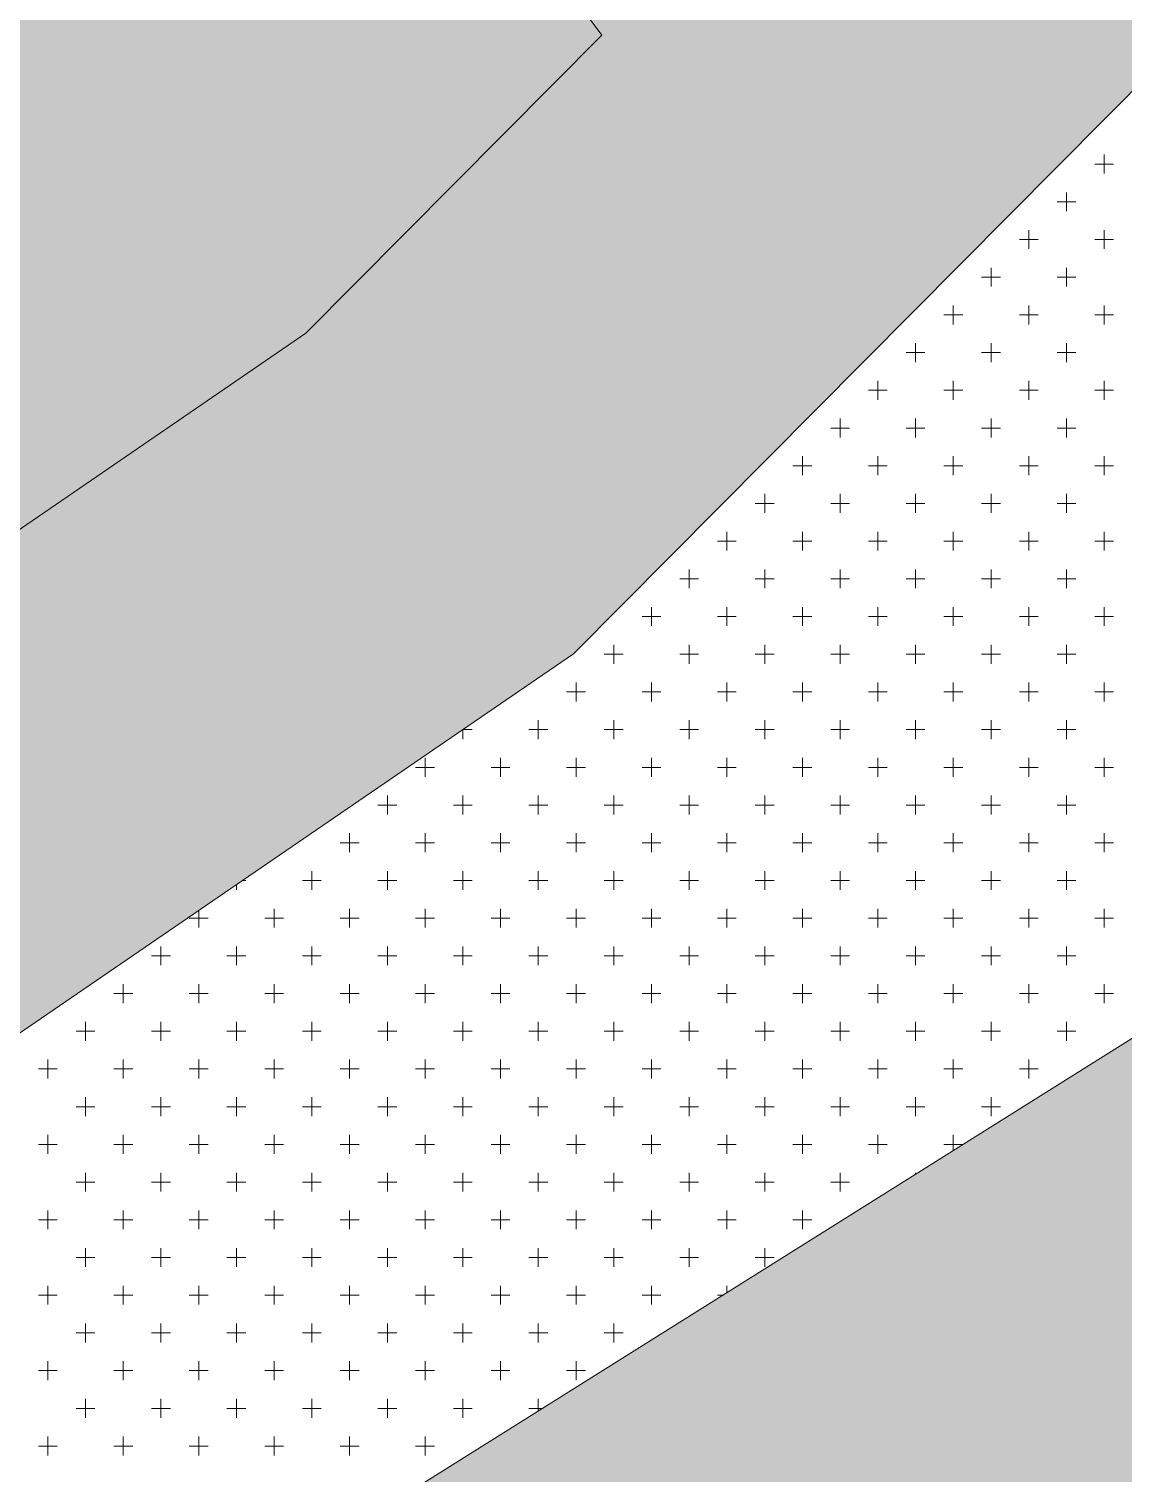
# Model space of a CAD drawing. Header units: metres. Extents: x 476631 to 477421, y 4483749 to 4484052.
# Drawn here: x 476824.52 to 476842.93, y 4483902.82 to 4483927.14 of the extents above; entities that cross this region are included whole.
import ezdxf

# ---------------------------------------------------------------- set-up
doc = ezdxf.new("R2010")
doc.units = ezdxf.units.M
for name, color, linetype, lineweight in [('M2', 1, 'Continuous', 25), ('PL_PARK', 97, 'Continuous', 0), ('serbest', 10, 'Continuous', 0), ('TK_PARSEL', 1, 'Continuous', 0)]:
    doc.layers.add(name, color=color, linetype=linetype, lineweight=lineweight)

msp = doc.modelspace()

# ---------------------------------------------------------------- hatches: boundary and pattern name
at = {"layer": 'M2', "true_color": 0x636466}
h = msp.add_hatch(color=251, dxfattribs=at)
h.dxf.hatch_style = 1
h.paths.add_polyline_path([(476851.484, 4483934.557), (476882.27, 4483950.064), (476871.379, 4483952.416), (476860.489, 4483946.931), (476849.599, 4483941.446), (476847.318, 4483940.297), (476839.144, 4483932.059), (476826.943, 4483948.275), (476821.144, 4483944.341), (476834.161, 4483927.038), (476839.13, 4483922.108)])
h = msp.add_hatch(color=251, dxfattribs=at)
h.dxf.hatch_style = 1
h.paths.add_polyline_path([(476817.077, 4483905.24), (476833.681, 4483916.616), (476839.13, 4483922.108), (476834.161, 4483927.038), (476829.179, 4483922.017), (476814.076, 4483911.67), (476799.249, 4483907.521), (476789.473, 4483904.787), (476804.011, 4483901.585)])
h = msp.add_hatch(color=251, dxfattribs=at)
h.dxf.hatch_style = 1
h.paths.add_polyline_path([(476865.334, 4483912.305), (476867.379, 4483925.396), (476824.883, 4483898.717), (476804.822, 4483898.784), (476804.037, 4483898.987), (476804.566, 4483888.784), (476827.748, 4483888.708)])
at = {"layer": 'serbest'}
h = msp.add_hatch(color=2, dxfattribs=at)
h.dxf.hatch_style = 1
h.paths.add_polyline_path([(476821.144, 4483944.341), (476815.345, 4483940.406), (476811.611, 4483940.096), (476814.076, 4483911.67), (476829.179, 4483922.017), (476834.161, 4483927.038)])

# ---------------------------------------------------------------- linework, layer by layer
at = {"layer": 'PL_PARK', "color": 3}
for p, q in [((476833.681, 4483916.616), (476851.484, 4483934.557)), ((476817.077, 4483905.24), (476833.681, 4483916.616)), ((476846.246, 4483912.129), (476824.883, 4483898.717))]:
    msp.add_line(p, q, dxfattribs=at)
at = {"layer": 'PL_PARK', "color": 3, "linetype": 'Continuous'}
for p, q in [((476842.614, 4483924.706), (476842.614, 4483925.024)), ((476842.455, 4483924.865), (476842.772, 4483924.865)), ((476841.979, 4483924.071), (476841.979, 4483924.389)), ((476841.82, 4483924.23), (476842.137, 4483924.23)), ((476841.344, 4483923.436), (476841.344, 4483923.754)), ((476842.614, 4483923.436), (476842.614, 4483923.754)), ((476841.185, 4483923.595), (476841.502, 4483923.595)), ((476842.455, 4483923.595), (476842.772, 4483923.595)), ((476840.55, 4483922.96), (476840.867, 4483922.96)), ((476840.709, 4483922.801), (476840.709, 4483923.119)), ((476841.82, 4483922.96), (476842.137, 4483922.96)), ((476841.979, 4483922.801), (476841.979, 4483923.119)), ((476840.074, 4483922.166), (476840.074, 4483922.484)), ((476841.344, 4483922.166), (476841.344, 4483922.484)), ((476842.614, 4483922.166), (476842.614, 4483922.484)), ((476839.915, 4483922.325), (476840.232, 4483922.325)), ((476841.185, 4483922.325), (476841.502, 4483922.325)), ((476842.455, 4483922.325), (476842.772, 4483922.325)), ((476839.439, 4483921.531), (476839.439, 4483921.849)), ((476840.709, 4483921.531), (476840.709, 4483921.849)), ((476841.979, 4483921.531), (476841.979, 4483921.849)), ((476839.28, 4483921.69), (476839.597, 4483921.69)), ((476840.55, 4483921.69), (476840.867, 4483921.69)), ((476841.82, 4483921.69), (476842.137, 4483921.69)), ((476838.645, 4483921.055), (476838.962, 4483921.055)), ((476838.804, 4483920.896), (476838.804, 4483921.214)), ((476839.915, 4483921.055), (476840.232, 4483921.055)), ((476840.074, 4483920.896), (476840.074, 4483921.214)), ((476841.185, 4483921.055), (476841.502, 4483921.055)), ((476841.344, 4483920.896), (476841.344, 4483921.214)), ((476842.455, 4483921.055), (476842.772, 4483921.055)), ((476842.614, 4483920.896), (476842.614, 4483921.214)), ((476838.169, 4483920.261), (476838.169, 4483920.579)), ((476839.439, 4483920.261), (476839.439, 4483920.579)), ((476840.709, 4483920.261), (476840.709, 4483920.579)), ((476841.979, 4483920.261), (476841.979, 4483920.579)), ((476838.01, 4483920.42), (476838.327, 4483920.42)), ((476839.28, 4483920.42), (476839.597, 4483920.42)), ((476840.55, 4483920.42), (476840.867, 4483920.42)), ((476841.82, 4483920.42), (476842.137, 4483920.42)), ((476837.375, 4483919.785), (476837.692, 4483919.785)), ((476837.534, 4483919.626), (476837.534, 4483919.944)), ((476838.645, 4483919.785), (476838.962, 4483919.785)), ((476838.804, 4483919.626), (476838.804, 4483919.944)), ((476839.915, 4483919.785), (476840.232, 4483919.785)), ((476840.074, 4483919.626), (476840.074, 4483919.944)), ((476841.185, 4483919.785), (476841.502, 4483919.785)), ((476841.344, 4483919.626), (476841.344, 4483919.944)), ((476842.455, 4483919.785), (476842.772, 4483919.785)), ((476842.614, 4483919.626), (476842.614, 4483919.944)), ((476836.899, 4483918.991), (476836.899, 4483919.309)), ((476838.169, 4483918.991), (476838.169, 4483919.309)), ((476839.439, 4483918.991), (476839.439, 4483919.309)), ((476840.709, 4483918.991), (476840.709, 4483919.309)), ((476841.979, 4483918.991), (476841.979, 4483919.309)), ((476836.74, 4483919.15), (476837.057, 4483919.15)), ((476838.01, 4483919.15), (476838.327, 4483919.15)), ((476839.28, 4483919.15), (476839.597, 4483919.15)), ((476840.55, 4483919.15), (476840.867, 4483919.15)), ((476841.82, 4483919.15), (476842.137, 4483919.15)), ((476836.264, 4483918.356), (476836.264, 4483918.674)), ((476837.534, 4483918.356), (476837.534, 4483918.674)), ((476838.804, 4483918.356), (476838.804, 4483918.674)), ((476840.074, 4483918.356), (476840.074, 4483918.674)), ((476841.344, 4483918.356), (476841.344, 4483918.674)), ((476842.614, 4483918.356), (476842.614, 4483918.674)), ((476836.105, 4483918.515), (476836.422, 4483918.515)), ((476837.375, 4483918.515), (476837.692, 4483918.515)), ((476838.645, 4483918.515), (476838.962, 4483918.515)), ((476839.915, 4483918.515), (476840.232, 4483918.515)), ((476841.185, 4483918.515), (476841.502, 4483918.515)), ((476842.455, 4483918.515), (476842.772, 4483918.515)), ((476835.47, 4483917.88), (476835.787, 4483917.88)), ((476835.629, 4483917.721), (476835.629, 4483918.039)), ((476836.74, 4483917.88), (476837.057, 4483917.88)), ((476836.899, 4483917.721), (476836.899, 4483918.039)), ((476838.01, 4483917.88), (476838.327, 4483917.88)), ((476838.169, 4483917.721), (476838.169, 4483918.039)), ((476839.28, 4483917.88), (476839.597, 4483917.88)), ((476839.439, 4483917.721), (476839.439, 4483918.039)), ((476840.55, 4483917.88), (476840.867, 4483917.88)), ((476840.709, 4483917.721), (476840.709, 4483918.039)), ((476841.82, 4483917.88), (476842.137, 4483917.88)), ((476841.979, 4483917.721), (476841.979, 4483918.039)), ((476834.994, 4483917.086), (476834.994, 4483917.404)), ((476836.264, 4483917.086), (476836.264, 4483917.404)), ((476837.534, 4483917.086), (476837.534, 4483917.404)), ((476838.804, 4483917.086), (476838.804, 4483917.404)), ((476840.074, 4483917.086), (476840.074, 4483917.404)), ((476841.344, 4483917.086), (476841.344, 4483917.404)), ((476842.614, 4483917.086), (476842.614, 4483917.404)), ((476834.835, 4483917.245), (476835.152, 4483917.245)), ((476836.105, 4483917.245), (476836.422, 4483917.245)), ((476837.375, 4483917.245), (476837.692, 4483917.245)), ((476838.645, 4483917.245), (476838.962, 4483917.245)), ((476839.915, 4483917.245), (476840.232, 4483917.245)), ((476841.185, 4483917.245), (476841.502, 4483917.245)), ((476842.455, 4483917.245), (476842.772, 4483917.245)), ((476834.2, 4483916.61), (476834.517, 4483916.61)), ((476834.359, 4483916.451), (476834.359, 4483916.769)), ((476835.47, 4483916.61), (476835.787, 4483916.61)), ((476835.629, 4483916.451), (476835.629, 4483916.769)), ((476836.74, 4483916.61), (476837.057, 4483916.61)), ((476836.899, 4483916.451), (476836.899, 4483916.769)), ((476838.01, 4483916.61), (476838.327, 4483916.61)), ((476838.169, 4483916.451), (476838.169, 4483916.769)), ((476839.28, 4483916.61), (476839.597, 4483916.61)), ((476839.439, 4483916.451), (476839.439, 4483916.769)), ((476840.55, 4483916.61), (476840.867, 4483916.61)), ((476840.709, 4483916.451), (476840.709, 4483916.769)), ((476841.82, 4483916.61), (476842.137, 4483916.61)), ((476841.979, 4483916.451), (476841.979, 4483916.769)), ((476833.724, 4483915.816), (476833.724, 4483916.134)), ((476834.994, 4483915.816), (476834.994, 4483916.134)), ((476836.264, 4483915.816), (476836.264, 4483916.134)), ((476837.534, 4483915.816), (476837.534, 4483916.134)), ((476838.804, 4483915.816), (476838.804, 4483916.134)), ((476840.074, 4483915.816), (476840.074, 4483916.134)), ((476841.344, 4483915.816), (476841.344, 4483916.134)), ((476842.614, 4483915.816), (476842.614, 4483916.134)), ((476833.565, 4483915.975), (476833.882, 4483915.975)), ((476834.835, 4483915.975), (476835.152, 4483915.975)), ((476836.105, 4483915.975), (476836.422, 4483915.975)), ((476837.375, 4483915.975), (476837.692, 4483915.975)), ((476838.645, 4483915.975), (476838.962, 4483915.975)), ((476839.915, 4483915.975), (476840.232, 4483915.975)), ((476841.185, 4483915.975), (476841.502, 4483915.975)), ((476842.455, 4483915.975), (476842.772, 4483915.975)), ((476833.089, 4483915.181), (476833.089, 4483915.499)), ((476834.359, 4483915.181), (476834.359, 4483915.499)), ((476835.629, 4483915.181), (476835.629, 4483915.499)), ((476836.899, 4483915.181), (476836.899, 4483915.499)), ((476838.169, 4483915.181), (476838.169, 4483915.499)), ((476839.439, 4483915.181), (476839.439, 4483915.499)), ((476840.709, 4483915.181), (476840.709, 4483915.499)), ((476841.979, 4483915.181), (476841.979, 4483915.499)), ((476831.818, 4483915.34), (476831.977, 4483915.34)), ((476831.819, 4483915.181), (476831.819, 4483915.34)), ((476832.93, 4483915.34), (476833.247, 4483915.34)), ((476834.2, 4483915.34), (476834.517, 4483915.34)), ((476835.47, 4483915.34), (476835.787, 4483915.34)), ((476836.74, 4483915.34), (476837.057, 4483915.34)), ((476838.01, 4483915.34), (476838.327, 4483915.34)), ((476839.28, 4483915.34), (476839.597, 4483915.34)), ((476840.55, 4483915.34), (476840.867, 4483915.34)), ((476841.82, 4483915.34), (476842.137, 4483915.34)), ((476831.025, 4483914.705), (476831.342, 4483914.705)), ((476831.184, 4483914.546), (476831.184, 4483914.864)), ((476832.295, 4483914.705), (476832.612, 4483914.705)), ((476832.454, 4483914.546), (476832.454, 4483914.864)), ((476833.565, 4483914.705), (476833.882, 4483914.705)), ((476833.724, 4483914.546), (476833.724, 4483914.864)), ((476834.835, 4483914.705), (476835.152, 4483914.705)), ((476834.994, 4483914.546), (476834.994, 4483914.864)), ((476836.105, 4483914.705), (476836.422, 4483914.705)), ((476836.264, 4483914.546), (476836.264, 4483914.864)), ((476837.375, 4483914.705), (476837.692, 4483914.705)), ((476837.534, 4483914.546), (476837.534, 4483914.864)), ((476838.645, 4483914.705), (476838.962, 4483914.705)), ((476838.804, 4483914.546), (476838.804, 4483914.864)), ((476839.915, 4483914.705), (476840.232, 4483914.705)), ((476840.074, 4483914.546), (476840.074, 4483914.864)), ((476841.185, 4483914.705), (476841.502, 4483914.705)), ((476841.344, 4483914.546), (476841.344, 4483914.864)), ((476842.455, 4483914.705), (476842.772, 4483914.705)), ((476842.614, 4483914.546), (476842.614, 4483914.864)), ((476830.549, 4483913.911), (476830.549, 4483914.229)), ((476831.819, 4483913.911), (476831.819, 4483914.229)), ((476833.089, 4483913.911), (476833.089, 4483914.229)), ((476834.359, 4483913.911), (476834.359, 4483914.229)), ((476835.629, 4483913.911), (476835.629, 4483914.229)), ((476836.899, 4483913.911), (476836.899, 4483914.229)), ((476838.169, 4483913.911), (476838.169, 4483914.229)), ((476839.439, 4483913.911), (476839.439, 4483914.229)), ((476840.709, 4483913.911), (476840.709, 4483914.229)), ((476841.979, 4483913.911), (476841.979, 4483914.229)), ((476830.39, 4483914.07), (476830.707, 4483914.07)), ((476831.66, 4483914.07), (476831.977, 4483914.07)), ((476832.93, 4483914.07), (476833.247, 4483914.07)), ((476834.2, 4483914.07), (476834.517, 4483914.07)), ((476835.47, 4483914.07), (476835.787, 4483914.07)), ((476836.74, 4483914.07), (476837.057, 4483914.07)), ((476838.01, 4483914.07), (476838.327, 4483914.07)), ((476839.28, 4483914.07), (476839.597, 4483914.07)), ((476840.55, 4483914.07), (476840.867, 4483914.07)), ((476841.82, 4483914.07), (476842.137, 4483914.07)), ((476829.914, 4483913.276), (476829.914, 4483913.594)), ((476831.184, 4483913.276), (476831.184, 4483913.594)), ((476832.454, 4483913.276), (476832.454, 4483913.594)), ((476833.724, 4483913.276), (476833.724, 4483913.594)), ((476834.994, 4483913.276), (476834.994, 4483913.594)), ((476836.264, 4483913.276), (476836.264, 4483913.594)), ((476837.534, 4483913.276), (476837.534, 4483913.594)), ((476838.804, 4483913.276), (476838.804, 4483913.594)), ((476840.074, 4483913.276), (476840.074, 4483913.594)), ((476841.344, 4483913.276), (476841.344, 4483913.594)), ((476842.614, 4483913.276), (476842.614, 4483913.594)), ((476829.755, 4483913.435), (476830.072, 4483913.435)), ((476831.025, 4483913.435), (476831.342, 4483913.435)), ((476832.295, 4483913.435), (476832.612, 4483913.435)), ((476833.565, 4483913.435), (476833.882, 4483913.435)), ((476834.835, 4483913.435), (476835.152, 4483913.435)), ((476836.105, 4483913.435), (476836.422, 4483913.435)), ((476837.375, 4483913.435), (476837.692, 4483913.435)), ((476838.645, 4483913.435), (476838.962, 4483913.435)), ((476839.915, 4483913.435), (476840.232, 4483913.435)), ((476841.185, 4483913.435), (476841.502, 4483913.435)), ((476842.455, 4483913.435), (476842.772, 4483913.435)), ((476829.279, 4483912.641), (476829.279, 4483912.959)), ((476830.549, 4483912.641), (476830.549, 4483912.959)), ((476831.819, 4483912.641), (476831.819, 4483912.959)), ((476833.089, 4483912.641), (476833.089, 4483912.959)), ((476834.359, 4483912.641), (476834.359, 4483912.959)), ((476835.629, 4483912.641), (476835.629, 4483912.959)), ((476836.899, 4483912.641), (476836.899, 4483912.959)), ((476838.169, 4483912.641), (476838.169, 4483912.959)), ((476839.439, 4483912.641), (476839.439, 4483912.959)), ((476840.709, 4483912.641), (476840.709, 4483912.959)), ((476841.979, 4483912.641), (476841.979, 4483912.959)), ((476828.009, 4483912.641), (476828.009, 4483912.73)), ((476828.111, 4483912.8), (476828.167, 4483912.8)), ((476829.12, 4483912.8), (476829.437, 4483912.8)), ((476830.39, 4483912.8), (476830.707, 4483912.8)), ((476831.66, 4483912.8), (476831.977, 4483912.8)), ((476832.93, 4483912.8), (476833.247, 4483912.8)), ((476834.2, 4483912.8), (476834.517, 4483912.8)), ((476835.47, 4483912.8), (476835.787, 4483912.8)), ((476836.74, 4483912.8), (476837.057, 4483912.8)), ((476838.01, 4483912.8), (476838.327, 4483912.8)), ((476839.28, 4483912.8), (476839.597, 4483912.8)), ((476840.55, 4483912.8), (476840.867, 4483912.8)), ((476841.82, 4483912.8), (476842.137, 4483912.8)), ((476827.374, 4483912.006), (476827.374, 4483912.295)), ((476828.644, 4483912.006), (476828.644, 4483912.324)), ((476829.914, 4483912.006), (476829.914, 4483912.324)), ((476831.184, 4483912.006), (476831.184, 4483912.324)), ((476832.454, 4483912.006), (476832.454, 4483912.324)), ((476833.724, 4483912.006), (476833.724, 4483912.324)), ((476834.994, 4483912.006), (476834.994, 4483912.324)), ((476836.264, 4483912.006), (476836.264, 4483912.324)), ((476837.534, 4483912.006), (476837.534, 4483912.324)), ((476838.804, 4483912.006), (476838.804, 4483912.324)), ((476840.074, 4483912.006), (476840.074, 4483912.324)), ((476841.344, 4483912.006), (476841.344, 4483912.324)), ((476842.614, 4483912.006), (476842.614, 4483912.324)), ((476827.215, 4483912.165), (476827.532, 4483912.165)), ((476828.485, 4483912.165), (476828.802, 4483912.165)), ((476829.755, 4483912.165), (476830.072, 4483912.165)), ((476831.025, 4483912.165), (476831.342, 4483912.165)), ((476832.295, 4483912.165), (476832.612, 4483912.165)), ((476833.565, 4483912.165), (476833.882, 4483912.165)), ((476834.835, 4483912.165), (476835.152, 4483912.165)), ((476836.105, 4483912.165), (476836.422, 4483912.165)), ((476837.375, 4483912.165), (476837.692, 4483912.165)), ((476838.645, 4483912.165), (476838.962, 4483912.165)), ((476839.915, 4483912.165), (476840.232, 4483912.165)), ((476841.185, 4483912.165), (476841.502, 4483912.165)), ((476842.455, 4483912.165), (476842.772, 4483912.165)), ((476826.58, 4483911.53), (476826.897, 4483911.53)), ((476826.739, 4483911.371), (476826.739, 4483911.689)), ((476827.85, 4483911.53), (476828.167, 4483911.53)), ((476828.009, 4483911.371), (476828.009, 4483911.689)), ((476829.12, 4483911.53), (476829.437, 4483911.53)), ((476829.279, 4483911.371), (476829.279, 4483911.689)), ((476830.39, 4483911.53), (476830.707, 4483911.53)), ((476830.549, 4483911.371), (476830.549, 4483911.689)), ((476831.66, 4483911.53), (476831.977, 4483911.53)), ((476831.819, 4483911.371), (476831.819, 4483911.689)), ((476832.93, 4483911.53), (476833.247, 4483911.53)), ((476833.089, 4483911.371), (476833.089, 4483911.689)), ((476834.2, 4483911.53), (476834.517, 4483911.53)), ((476834.359, 4483911.371), (476834.359, 4483911.689)), ((476835.47, 4483911.53), (476835.787, 4483911.53)), ((476835.629, 4483911.371), (476835.629, 4483911.689)), ((476836.74, 4483911.53), (476837.057, 4483911.53)), ((476836.899, 4483911.371), (476836.899, 4483911.689)), ((476838.01, 4483911.53), (476838.327, 4483911.53)), ((476838.169, 4483911.371), (476838.169, 4483911.689)), ((476839.28, 4483911.53), (476839.597, 4483911.53)), ((476839.439, 4483911.371), (476839.439, 4483911.689)), ((476840.55, 4483911.53), (476840.867, 4483911.53)), ((476840.709, 4483911.371), (476840.709, 4483911.689)), ((476841.82, 4483911.53), (476842.137, 4483911.53)), ((476841.979, 4483911.371), (476841.979, 4483911.689)), ((476826.104, 4483910.736), (476826.104, 4483911.054)), ((476827.374, 4483910.736), (476827.374, 4483911.054)), ((476828.644, 4483910.736), (476828.644, 4483911.054)), ((476829.914, 4483910.736), (476829.914, 4483911.054)), ((476831.184, 4483910.736), (476831.184, 4483911.054)), ((476832.454, 4483910.736), (476832.454, 4483911.054)), ((476833.724, 4483910.736), (476833.724, 4483911.054)), ((476834.994, 4483910.736), (476834.994, 4483911.054)), ((476836.264, 4483910.736), (476836.264, 4483911.054)), ((476837.534, 4483910.736), (476837.534, 4483911.054)), ((476838.804, 4483910.736), (476838.804, 4483911.054)), ((476840.074, 4483910.736), (476840.074, 4483911.054)), ((476841.344, 4483910.736), (476841.344, 4483911.054)), ((476842.614, 4483910.736), (476842.614, 4483911.054)), ((476825.945, 4483910.895), (476826.263, 4483910.895)), ((476827.215, 4483910.895), (476827.532, 4483910.895)), ((476828.485, 4483910.895), (476828.802, 4483910.895)), ((476829.755, 4483910.895), (476830.072, 4483910.895)), ((476831.025, 4483910.895), (476831.342, 4483910.895)), ((476832.295, 4483910.895), (476832.612, 4483910.895)), ((476833.565, 4483910.895), (476833.882, 4483910.895)), ((476834.835, 4483910.895), (476835.152, 4483910.895)), ((476836.105, 4483910.895), (476836.422, 4483910.895)), ((476837.375, 4483910.895), (476837.692, 4483910.895)), ((476838.645, 4483910.895), (476838.962, 4483910.895)), ((476839.915, 4483910.895), (476840.232, 4483910.895)), ((476841.185, 4483910.895), (476841.502, 4483910.895)), ((476842.455, 4483910.895), (476842.772, 4483910.895)), ((476825.469, 4483910.101), (476825.469, 4483910.419)), ((476826.739, 4483910.101), (476826.739, 4483910.419)), ((476828.009, 4483910.101), (476828.009, 4483910.419)), ((476829.279, 4483910.101), (476829.279, 4483910.419)), ((476830.549, 4483910.101), (476830.549, 4483910.419)), ((476831.819, 4483910.101), (476831.819, 4483910.419)), ((476833.089, 4483910.101), (476833.089, 4483910.419)), ((476834.359, 4483910.101), (476834.359, 4483910.419)), ((476835.629, 4483910.101), (476835.629, 4483910.419)), ((476836.899, 4483910.101), (476836.899, 4483910.419)), ((476838.169, 4483910.101), (476838.169, 4483910.419)), ((476839.439, 4483910.101), (476839.439, 4483910.419)), ((476840.709, 4483910.101), (476840.709, 4483910.419)), ((476841.979, 4483910.101), (476841.979, 4483910.419)), ((476825.31, 4483910.26), (476825.627, 4483910.26)), ((476826.58, 4483910.26), (476826.897, 4483910.26)), ((476827.85, 4483910.26), (476828.167, 4483910.26)), ((476829.12, 4483910.26), (476829.437, 4483910.26)), ((476830.39, 4483910.26), (476830.707, 4483910.26)), ((476831.66, 4483910.26), (476831.977, 4483910.26)), ((476832.93, 4483910.26), (476833.247, 4483910.26)), ((476834.2, 4483910.26), (476834.517, 4483910.26)), ((476835.47, 4483910.26), (476835.787, 4483910.26)), ((476836.74, 4483910.26), (476837.057, 4483910.26)), ((476838.01, 4483910.26), (476838.327, 4483910.26)), ((476839.28, 4483910.26), (476839.597, 4483910.26)), ((476840.55, 4483910.26), (476840.867, 4483910.26)), ((476841.82, 4483910.26), (476842.137, 4483910.26)), ((476824.675, 4483909.625), (476824.992, 4483909.625)), ((476824.834, 4483909.466), (476824.834, 4483909.784)), ((476825.945, 4483909.625), (476826.263, 4483909.625)), ((476826.104, 4483909.466), (476826.104, 4483909.784)), ((476827.215, 4483909.625), (476827.532, 4483909.625)), ((476827.374, 4483909.466), (476827.374, 4483909.784)), ((476828.485, 4483909.625), (476828.802, 4483909.625)), ((476828.644, 4483909.466), (476828.644, 4483909.784)), ((476829.755, 4483909.625), (476830.072, 4483909.625)), ((476829.914, 4483909.466), (476829.914, 4483909.784)), ((476831.025, 4483909.625), (476831.342, 4483909.625)), ((476831.184, 4483909.466), (476831.184, 4483909.784)), ((476832.295, 4483909.625), (476832.612, 4483909.625)), ((476832.454, 4483909.466), (476832.454, 4483909.784)), ((476833.565, 4483909.625), (476833.882, 4483909.625)), ((476833.724, 4483909.466), (476833.724, 4483909.784)), ((476834.835, 4483909.625), (476835.152, 4483909.625)), ((476834.994, 4483909.466), (476834.994, 4483909.784)), ((476836.105, 4483909.625), (476836.422, 4483909.625)), ((476836.264, 4483909.466), (476836.264, 4483909.784)), ((476837.375, 4483909.625), (476837.692, 4483909.625)), ((476837.534, 4483909.466), (476837.534, 4483909.784)), ((476838.645, 4483909.625), (476838.962, 4483909.625)), ((476838.804, 4483909.466), (476838.804, 4483909.784)), ((476839.915, 4483909.625), (476840.232, 4483909.625)), ((476840.074, 4483909.466), (476840.074, 4483909.784)), ((476841.185, 4483909.625), (476841.502, 4483909.625)), ((476841.344, 4483909.466), (476841.344, 4483909.784)), ((476825.469, 4483908.831), (476825.469, 4483909.149)), ((476826.739, 4483908.831), (476826.739, 4483909.149)), ((476828.009, 4483908.831), (476828.009, 4483909.149)), ((476829.279, 4483908.831), (476829.279, 4483909.149)), ((476830.549, 4483908.831), (476830.549, 4483909.149)), ((476831.819, 4483908.831), (476831.819, 4483909.149)), ((476833.089, 4483908.831), (476833.089, 4483909.149)), ((476834.359, 4483908.831), (476834.359, 4483909.149)), ((476835.629, 4483908.831), (476835.629, 4483909.149)), ((476836.899, 4483908.831), (476836.899, 4483909.149)), ((476838.169, 4483908.831), (476838.169, 4483909.149)), ((476839.439, 4483908.831), (476839.439, 4483909.149)), ((476840.709, 4483908.831), (476840.709, 4483909.149)), ((476825.31, 4483908.99), (476825.627, 4483908.99)), ((476826.58, 4483908.99), (476826.897, 4483908.99)), ((476827.85, 4483908.99), (476828.167, 4483908.99)), ((476829.12, 4483908.99), (476829.437, 4483908.99)), ((476830.39, 4483908.99), (476830.707, 4483908.99)), ((476831.66, 4483908.99), (476831.977, 4483908.99)), ((476832.93, 4483908.99), (476833.247, 4483908.99)), ((476834.2, 4483908.99), (476834.517, 4483908.99)), ((476835.47, 4483908.99), (476835.787, 4483908.99)), ((476836.74, 4483908.99), (476837.057, 4483908.99)), ((476838.01, 4483908.99), (476838.327, 4483908.99)), ((476839.28, 4483908.99), (476839.597, 4483908.99)), ((476840.55, 4483908.99), (476840.867, 4483908.99)), ((476824.675, 4483908.355), (476824.992, 4483908.355)), ((476824.834, 4483908.196), (476824.834, 4483908.514)), ((476825.945, 4483908.355), (476826.263, 4483908.355)), ((476826.104, 4483908.196), (476826.104, 4483908.514)), ((476827.215, 4483908.355), (476827.532, 4483908.355)), ((476827.374, 4483908.196), (476827.374, 4483908.514)), ((476828.485, 4483908.355), (476828.802, 4483908.355)), ((476828.644, 4483908.196), (476828.644, 4483908.514)), ((476829.755, 4483908.355), (476830.072, 4483908.355)), ((476829.914, 4483908.196), (476829.914, 4483908.514)), ((476831.025, 4483908.355), (476831.342, 4483908.355)), ((476831.184, 4483908.196), (476831.184, 4483908.514)), ((476832.295, 4483908.355), (476832.612, 4483908.355)), ((476832.454, 4483908.196), (476832.454, 4483908.514)), ((476833.565, 4483908.355), (476833.882, 4483908.355)), ((476833.724, 4483908.196), (476833.724, 4483908.514)), ((476834.835, 4483908.355), (476835.152, 4483908.355)), ((476834.994, 4483908.196), (476834.994, 4483908.514)), ((476836.105, 4483908.355), (476836.422, 4483908.355)), ((476836.264, 4483908.196), (476836.264, 4483908.514)), ((476837.375, 4483908.355), (476837.692, 4483908.355)), ((476837.534, 4483908.196), (476837.534, 4483908.514)), ((476838.645, 4483908.355), (476838.962, 4483908.355)), ((476838.804, 4483908.196), (476838.804, 4483908.514)), ((476839.915, 4483908.355), (476840.232, 4483908.355)), ((476840.074, 4483908.254), (476840.074, 4483908.514)), ((476825.469, 4483907.561), (476825.469, 4483907.879)), ((476826.739, 4483907.561), (476826.739, 4483907.879)), ((476828.009, 4483907.561), (476828.009, 4483907.879)), ((476829.279, 4483907.561), (476829.279, 4483907.879)), ((476830.549, 4483907.561), (476830.549, 4483907.879)), ((476831.819, 4483907.561), (476831.819, 4483907.879)), ((476833.089, 4483907.561), (476833.089, 4483907.879)), ((476834.359, 4483907.561), (476834.359, 4483907.879)), ((476835.629, 4483907.561), (476835.629, 4483907.879)), ((476836.899, 4483907.561), (476836.899, 4483907.879)), ((476838.169, 4483907.561), (476838.169, 4483907.879)), ((476839.439, 4483907.855), (476839.439, 4483907.879)), ((476825.31, 4483907.72), (476825.627, 4483907.72)), ((476826.58, 4483907.72), (476826.897, 4483907.72)), ((476827.85, 4483907.72), (476828.167, 4483907.72)), ((476829.12, 4483907.72), (476829.437, 4483907.72)), ((476830.39, 4483907.72), (476830.707, 4483907.72)), ((476831.66, 4483907.72), (476831.977, 4483907.72)), ((476832.93, 4483907.72), (476833.247, 4483907.72)), ((476834.2, 4483907.72), (476834.517, 4483907.72)), ((476835.47, 4483907.72), (476835.787, 4483907.72)), ((476836.74, 4483907.72), (476837.057, 4483907.72)), ((476838.01, 4483907.72), (476838.327, 4483907.72)), ((476824.834, 4483906.926), (476824.834, 4483907.244)), ((476826.104, 4483906.926), (476826.104, 4483907.244)), ((476827.374, 4483906.926), (476827.374, 4483907.244)), ((476828.644, 4483906.926), (476828.644, 4483907.244)), ((476829.914, 4483906.926), (476829.914, 4483907.244)), ((476831.184, 4483906.926), (476831.184, 4483907.244)), ((476832.454, 4483906.926), (476832.454, 4483907.244)), ((476833.724, 4483906.926), (476833.724, 4483907.244)), ((476834.994, 4483906.926), (476834.994, 4483907.244)), ((476836.264, 4483906.926), (476836.264, 4483907.244)), ((476837.534, 4483906.926), (476837.534, 4483907.244)), ((476824.675, 4483907.085), (476824.992, 4483907.085)), ((476825.945, 4483907.085), (476826.263, 4483907.085)), ((476827.215, 4483907.085), (476827.532, 4483907.085)), ((476828.485, 4483907.085), (476828.802, 4483907.085)), ((476829.755, 4483907.085), (476830.072, 4483907.085)), ((476831.025, 4483907.085), (476831.342, 4483907.085)), ((476832.295, 4483907.085), (476832.612, 4483907.085)), ((476833.565, 4483907.085), (476833.882, 4483907.085)), ((476834.835, 4483907.085), (476835.152, 4483907.085)), ((476836.105, 4483907.085), (476836.422, 4483907.085)), ((476837.375, 4483907.085), (476837.692, 4483907.085)), ((476825.31, 4483906.45), (476825.627, 4483906.45)), ((476825.469, 4483906.291), (476825.469, 4483906.609)), ((476826.58, 4483906.45), (476826.897, 4483906.45)), ((476826.739, 4483906.291), (476826.739, 4483906.609)), ((476827.85, 4483906.45), (476828.167, 4483906.45)), ((476828.009, 4483906.291), (476828.009, 4483906.609)), ((476829.12, 4483906.45), (476829.437, 4483906.45)), ((476829.279, 4483906.291), (476829.279, 4483906.609)), ((476830.39, 4483906.45), (476830.707, 4483906.45)), ((476830.549, 4483906.291), (476830.549, 4483906.609)), ((476831.66, 4483906.45), (476831.977, 4483906.45)), ((476831.819, 4483906.291), (476831.819, 4483906.609)), ((476832.93, 4483906.45), (476833.247, 4483906.45)), ((476833.089, 4483906.291), (476833.089, 4483906.609)), ((476834.2, 4483906.45), (476834.517, 4483906.45)), ((476834.359, 4483906.291), (476834.359, 4483906.609)), ((476835.47, 4483906.45), (476835.787, 4483906.45)), ((476835.629, 4483906.291), (476835.629, 4483906.609)), ((476836.74, 4483906.45), (476837.057, 4483906.45)), ((476836.899, 4483906.291), (476836.899, 4483906.609)), ((476824.834, 4483905.656), (476824.834, 4483905.974)), ((476826.104, 4483905.656), (476826.104, 4483905.974)), ((476827.374, 4483905.656), (476827.374, 4483905.974)), ((476828.644, 4483905.656), (476828.644, 4483905.974)), ((476829.914, 4483905.656), (476829.914, 4483905.974)), ((476831.184, 4483905.656), (476831.184, 4483905.974)), ((476832.454, 4483905.656), (476832.454, 4483905.974)), ((476833.724, 4483905.656), (476833.724, 4483905.974)), ((476834.994, 4483905.656), (476834.994, 4483905.974)), ((476836.264, 4483905.862), (476836.264, 4483905.974)), ((476824.675, 4483905.815), (476824.992, 4483905.815)), ((476825.945, 4483905.815), (476826.263, 4483905.815)), ((476827.215, 4483905.815), (476827.532, 4483905.815)), ((476828.485, 4483905.815), (476828.802, 4483905.815)), ((476829.755, 4483905.815), (476830.072, 4483905.815)), ((476831.025, 4483905.815), (476831.342, 4483905.815)), ((476832.295, 4483905.815), (476832.612, 4483905.815)), ((476833.565, 4483905.815), (476833.882, 4483905.815)), ((476834.835, 4483905.815), (476835.152, 4483905.815)), ((476836.105, 4483905.815), (476836.19, 4483905.815)), ((476825.31, 4483905.18), (476825.627, 4483905.18)), ((476825.469, 4483905.021), (476825.469, 4483905.339)), ((476826.58, 4483905.18), (476826.897, 4483905.18)), ((476826.739, 4483905.021), (476826.739, 4483905.339)), ((476827.85, 4483905.18), (476828.167, 4483905.18)), ((476828.009, 4483905.021), (476828.009, 4483905.339)), ((476829.12, 4483905.18), (476829.437, 4483905.18)), ((476829.279, 4483905.021), (476829.279, 4483905.339)), ((476830.39, 4483905.18), (476830.707, 4483905.18)), ((476830.549, 4483905.021), (476830.549, 4483905.339)), ((476831.66, 4483905.18), (476831.977, 4483905.18)), ((476831.819, 4483905.021), (476831.819, 4483905.339)), ((476832.93, 4483905.18), (476833.247, 4483905.18)), ((476833.089, 4483905.021), (476833.089, 4483905.339)), ((476834.2, 4483905.18), (476834.517, 4483905.18)), ((476834.359, 4483905.021), (476834.359, 4483905.339)), ((476824.834, 4483904.386), (476824.834, 4483904.704)), ((476826.104, 4483904.386), (476826.104, 4483904.704)), ((476827.374, 4483904.386), (476827.374, 4483904.704)), ((476828.644, 4483904.386), (476828.644, 4483904.704)), ((476829.914, 4483904.386), (476829.914, 4483904.704)), ((476831.184, 4483904.386), (476831.184, 4483904.704)), ((476832.454, 4483904.386), (476832.454, 4483904.704)), ((476833.724, 4483904.386), (476833.724, 4483904.704)), ((476824.675, 4483904.545), (476824.992, 4483904.545)), ((476825.945, 4483904.545), (476826.263, 4483904.545)), ((476827.215, 4483904.545), (476827.532, 4483904.545)), ((476828.485, 4483904.545), (476828.802, 4483904.545)), ((476829.755, 4483904.545), (476830.072, 4483904.545)), ((476831.025, 4483904.545), (476831.342, 4483904.545)), ((476832.295, 4483904.545), (476832.612, 4483904.545)), ((476833.565, 4483904.545), (476833.882, 4483904.545)), ((476825.469, 4483903.751), (476825.469, 4483904.069)), ((476826.739, 4483903.751), (476826.739, 4483904.069)), ((476828.009, 4483903.751), (476828.009, 4483904.069)), ((476829.279, 4483903.751), (476829.279, 4483904.069)), ((476830.549, 4483903.751), (476830.549, 4483904.069)), ((476831.819, 4483903.751), (476831.819, 4483904.069)), ((476833.089, 4483903.868), (476833.089, 4483904.069)), ((476825.31, 4483903.91), (476825.627, 4483903.91)), ((476826.58, 4483903.91), (476826.897, 4483903.91)), ((476827.85, 4483903.91), (476828.167, 4483903.91)), ((476829.12, 4483903.91), (476829.437, 4483903.91)), ((476830.39, 4483903.91), (476830.707, 4483903.91)), ((476831.66, 4483903.91), (476831.977, 4483903.91)), ((476832.93, 4483903.91), (476833.155, 4483903.91)), ((476824.675, 4483903.275), (476824.992, 4483903.275)), ((476824.834, 4483903.116), (476824.834, 4483903.434)), ((476825.945, 4483903.275), (476826.263, 4483903.275)), ((476826.104, 4483903.116), (476826.104, 4483903.434)), ((476827.215, 4483903.275), (476827.532, 4483903.275)), ((476827.374, 4483903.116), (476827.374, 4483903.434)), ((476828.485, 4483903.275), (476828.802, 4483903.275)), ((476828.644, 4483903.116), (476828.644, 4483903.434)), ((476829.755, 4483903.275), (476830.072, 4483903.275)), ((476829.914, 4483903.116), (476829.914, 4483903.434)), ((476831.025, 4483903.275), (476831.342, 4483903.275)), ((476831.184, 4483903.116), (476831.184, 4483903.434))]:
    msp.add_line(p, q, dxfattribs=at)
at = {"layer": 'TK_PARSEL'}
for p, q in [((476821.144, 4483944.341), (476834.161, 4483927.038)), ((476821.144, 4483944.341), (476834.161, 4483927.038)), ((476834.161, 4483927.038), (476829.179, 4483922.017)), ((476834.161, 4483927.038), (476829.179, 4483922.017)), ((476829.179, 4483922.017), (476814.076, 4483911.67)), ((476829.179, 4483922.017), (476814.076, 4483911.67))]:
    msp.add_line(p, q, dxfattribs=at)

doc.saveas('drawing.dxf')
